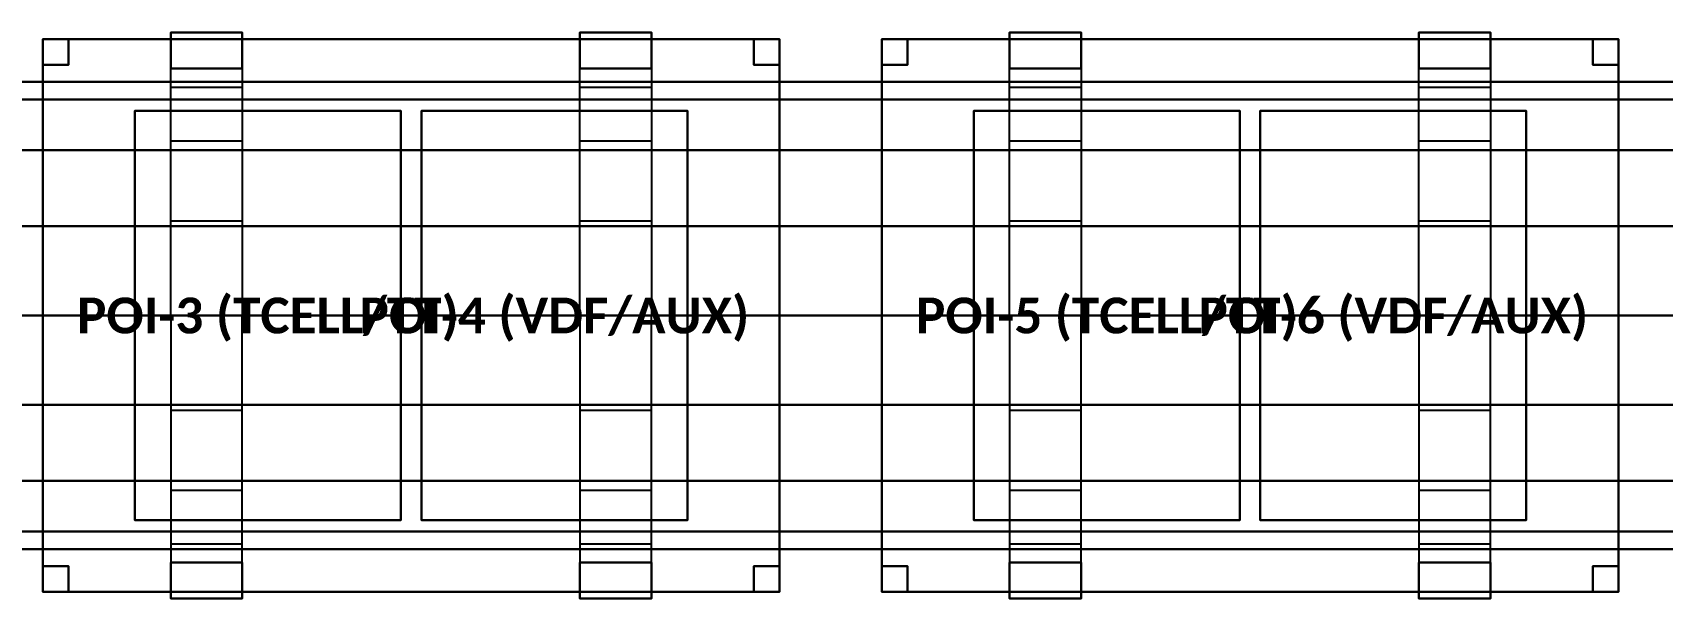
# Model space of a CAD drawing. Header units: millimetres. Extents: x -15000 to 15000, y -45082 to 2000.
# Drawn here: x -1970 to -377, y -43524 to -42972 of the extents above; entities that cross this region are included whole.
import ezdxf
from ezdxf.enums import TextEntityAlignment as Align

# ---------------------------------------------------------------- set-up
doc = ezdxf.new("R2010")
doc.units = ezdxf.units.MM
for name, color, linetype in [('EKP_POI_MODULLERI', 40, 'CONTINUOUS'), ('EKP_POI_TASIYICI_SASE', 30, 'CONTINUOUS'), ('MONTAJ_BORULARI', 2, 'CONTINUOUS')]:
    doc.layers.add(name, color=color, linetype=linetype)
doc.styles.get("Standard").update_dxf_attribs({"font": 'calibrib.ttf'})

msp = doc.modelspace()

# ---------------------------------------------------------------- linework, layer by layer
at = {"layer": 'EKP_POI_MODULLERI'}
for p, q in [((-1610, -43048, 5535), (-1870, -43048, 5535)), ((-1870, -43048, 5535), (-1870, -43448, 5535)), ((-1610, -43048, 5885), (-1870, -43048, 5885)), ((-1870, -43048, 5885), (-1870, -43448, 5885)), ((-1870, -43048, 5535), (-1870, -43048, 5885)), ((-1610, -43448, 5535), (-1610, -43048, 5535)), ((-1610, -43448, 5885), (-1610, -43048, 5885)), ((-1610, -43048, 5535), (-1610, -43048, 5885)), ((-1330, -43048, 5535), (-1590, -43048, 5535)), ((-1590, -43048, 5535), (-1590, -43448, 5535)), ((-1330, -43048, 5885), (-1590, -43048, 5885)), ((-1590, -43048, 5885), (-1590, -43448, 5885)), ((-1590, -43048, 5535), (-1590, -43048, 5885)), ((-1330, -43448, 5535), (-1330, -43048, 5535)), ((-1330, -43448, 5885), (-1330, -43048, 5885)), ((-1330, -43048, 5535), (-1330, -43048, 5885)), ((-790, -43048, 5535), (-1050, -43048, 5535)), ((-1050, -43048, 5535), (-1050, -43448, 5535)), ((-790, -43048, 5885), (-1050, -43048, 5885)), ((-1050, -43048, 5885), (-1050, -43448, 5885)), ((-1050, -43048, 5535), (-1050, -43048, 5885)), ((-790, -43448, 5535), (-790, -43048, 5535)), ((-790, -43448, 5885), (-790, -43048, 5885)), ((-790, -43048, 5535), (-790, -43048, 5885)), ((-510, -43048, 5535), (-770, -43048, 5535)), ((-770, -43048, 5535), (-770, -43448, 5535)), ((-510, -43048, 5885), (-770, -43048, 5885)), ((-770, -43048, 5885), (-770, -43448, 5885)), ((-770, -43048, 5535), (-770, -43048, 5885)), ((-510, -43448, 5535), (-510, -43048, 5535)), ((-510, -43448, 5885), (-510, -43048, 5885)), ((-510, -43048, 5535), (-510, -43048, 5885)), ((-1870, -43448, 5535), (-1610, -43448, 5535)), ((-1870, -43448, 5885), (-1610, -43448, 5885)), ((-1870, -43448, 5535), (-1870, -43448, 5885)), ((-1610, -43448, 5535), (-1610, -43448, 5885)), ((-1590, -43448, 5535), (-1330, -43448, 5535)), ((-1590, -43448, 5885), (-1330, -43448, 5885)), ((-1590, -43448, 5535), (-1590, -43448, 5885)), ((-1330, -43448, 5535), (-1330, -43448, 5885)), ((-1050, -43448, 5535), (-790, -43448, 5535)), ((-1050, -43448, 5885), (-790, -43448, 5885)), ((-1050, -43448, 5535), (-1050, -43448, 5885)), ((-790, -43448, 5535), (-790, -43448, 5885)), ((-770, -43448, 5535), (-510, -43448, 5535)), ((-770, -43448, 5885), (-510, -43448, 5885)), ((-770, -43448, 5535), (-770, -43448, 5885)), ((-510, -43448, 5535), (-510, -43448, 5885))]:
    msp.add_line(p, q, dxfattribs=at)
for points in [[(-1870, -43448, 5535), (-1610, -43448, 5535), (-1610, -43048, 5535), (-1870, -43048, 5535)], [(-1870, -43448, 5885), (-1610, -43448, 5885), (-1610, -43048, 5885), (-1870, -43048, 5885)], [(-1870, -43048, 5535), (-1610, -43048, 5535), (-1610, -43048, 5885), (-1870, -43048, 5885)], [(-1870, -43448, 5535), (-1870, -43048, 5535), (-1870, -43048, 5885), (-1870, -43448, 5885)], [(-1610, -43448, 5535), (-1610, -43048, 5535), (-1610, -43048, 5885), (-1610, -43448, 5885)], [(-1590, -43448, 5535), (-1330, -43448, 5535), (-1330, -43048, 5535), (-1590, -43048, 5535)], [(-1590, -43448, 5885), (-1330, -43448, 5885), (-1330, -43048, 5885), (-1590, -43048, 5885)], [(-1590, -43048, 5535), (-1330, -43048, 5535), (-1330, -43048, 5885), (-1590, -43048, 5885)], [(-1590, -43448, 5535), (-1590, -43048, 5535), (-1590, -43048, 5885), (-1590, -43448, 5885)], [(-1330, -43448, 5535), (-1330, -43048, 5535), (-1330, -43048, 5885), (-1330, -43448, 5885)], [(-1050, -43448, 5535), (-790, -43448, 5535), (-790, -43048, 5535), (-1050, -43048, 5535)], [(-1050, -43448, 5885), (-790, -43448, 5885), (-790, -43048, 5885), (-1050, -43048, 5885)], [(-1050, -43048, 5535), (-790, -43048, 5535), (-790, -43048, 5885), (-1050, -43048, 5885)], [(-1050, -43448, 5535), (-1050, -43048, 5535), (-1050, -43048, 5885), (-1050, -43448, 5885)], [(-790, -43448, 5535), (-790, -43048, 5535), (-790, -43048, 5885), (-790, -43448, 5885)], [(-770, -43448, 5535), (-510, -43448, 5535), (-510, -43048, 5535), (-770, -43048, 5535)], [(-770, -43448, 5885), (-510, -43448, 5885), (-510, -43048, 5885), (-770, -43048, 5885)], [(-770, -43048, 5535), (-510, -43048, 5535), (-510, -43048, 5885), (-770, -43048, 5885)], [(-770, -43448, 5535), (-770, -43048, 5535), (-770, -43048, 5885), (-770, -43448, 5885)], [(-510, -43448, 5535), (-510, -43048, 5535), (-510, -43048, 5885), (-510, -43448, 5885)], [(-1870, -43448, 5535), (-1610, -43448, 5535), (-1610, -43448, 5885), (-1870, -43448, 5885)], [(-1590, -43448, 5535), (-1330, -43448, 5535), (-1330, -43448, 5885), (-1590, -43448, 5885)], [(-1050, -43448, 5535), (-790, -43448, 5535), (-790, -43448, 5885), (-1050, -43448, 5885)], [(-770, -43448, 5535), (-510, -43448, 5535), (-510, -43448, 5885), (-770, -43448, 5885)]]:
    msp.add_3dface(points, dxfattribs=at)
at = {"layer": 'EKP_POI_TASIYICI_SASE'}
for p, q in [((-1240, -42978, 5525), (-1960, -42978, 5525)), ((-1960, -42978, 5525), (-1960, -43518, 5525)), ((-1240, -42978, 5545), (-1960, -42978, 5545)), ((-1960, -42978, 5545), (-1960, -43518, 5545)), ((-1960, -42978, 5525), (-1960, -42978, 5545)), ((-1240, -42978, 5855), (-1960, -42978, 5855)), ((-1960, -42978, 5855), (-1960, -43518, 5855)), ((-1240, -42978, 5875), (-1960, -42978, 5875)), ((-1960, -42978, 5875), (-1960, -43518, 5875)), ((-1960, -42978, 5855), (-1960, -42978, 5875)), ((-1935, -42978, 5525), (-1960, -42978, 5525)), ((-1960, -42978, 5525), (-1960, -43003, 5525)), ((-1935, -42978, 5875), (-1960, -42978, 5875)), ((-1960, -42978, 5875), (-1960, -43003, 5875)), ((-1960, -42978, 5525), (-1960, -42978, 5875)), ((-1935, -43003, 5525), (-1935, -42978, 5525)), ((-1935, -43003, 5875), (-1935, -42978, 5875)), ((-1935, -42978, 5525), (-1935, -42978, 5875)), ((-1765, -42971.5, 5286.5), (-1835, -42971.5, 5286.5)), ((-1835, -42971.5, 5286.5), (-1835, -43006.5, 5286.5)), ((-1765, -42971.5, 5306.5), (-1835, -42971.5, 5306.5)), ((-1835, -42971.5, 5306.5), (-1835, -43006.5, 5306.5)), ((-1835, -42971.5, 5286.5), (-1835, -42971.5, 5306.5)), ((-1765, -43006.5, 5286.5), (-1765, -42971.5, 5286.5)), ((-1765, -43006.5, 5306.5), (-1765, -42971.5, 5306.5)), ((-1765, -42971.5, 5286.5), (-1765, -42971.5, 5306.5)), ((-1365, -42971.5, 5286.5), (-1435, -42971.5, 5286.5)), ((-1435, -42971.5, 5286.5), (-1435, -43006.5, 5286.5)), ((-1365, -42971.5, 5306.5), (-1435, -42971.5, 5306.5)), ((-1435, -42971.5, 5306.5), (-1435, -43006.5, 5306.5)), ((-1435, -42971.5, 5286.5), (-1435, -42971.5, 5306.5)), ((-1365, -43006.5, 5286.5), (-1365, -42971.5, 5286.5)), ((-1365, -43006.5, 5306.5), (-1365, -42971.5, 5306.5)), ((-1365, -42971.5, 5286.5), (-1365, -42971.5, 5306.5)), ((-1240, -42978, 5525), (-1265, -42978, 5525)), ((-1265, -42978, 5525), (-1265, -43003, 5525)), ((-1240, -42978, 5875), (-1265, -42978, 5875)), ((-1265, -42978, 5875), (-1265, -43003, 5875)), ((-1265, -42978, 5525), (-1265, -42978, 5875)), ((-1240, -43518, 5525), (-1240, -42978, 5525)), ((-1240, -43518, 5545), (-1240, -42978, 5545)), ((-1240, -42978, 5525), (-1240, -42978, 5545)), ((-1240, -43518, 5855), (-1240, -42978, 5855)), ((-1240, -43518, 5875), (-1240, -42978, 5875)), ((-1240, -42978, 5855), (-1240, -42978, 5875)), ((-1240, -43003, 5525), (-1240, -42978, 5525)), ((-1240, -43003, 5875), (-1240, -42978, 5875)), ((-1240, -42978, 5525), (-1240, -42978, 5875)), ((-420, -42978, 5525), (-1140, -42978, 5525)), ((-1140, -42978, 5525), (-1140, -43518, 5525)), ((-420, -42978, 5545), (-1140, -42978, 5545)), ((-1140, -42978, 5545), (-1140, -43518, 5545)), ((-1140, -42978, 5525), (-1140, -42978, 5545)), ((-420, -42978, 5855), (-1140, -42978, 5855)), ((-1140, -42978, 5855), (-1140, -43518, 5855)), ((-420, -42978, 5875), (-1140, -42978, 5875)), ((-1140, -42978, 5875), (-1140, -43518, 5875)), ((-1140, -42978, 5855), (-1140, -42978, 5875)), ((-1115, -42978, 5525), (-1140, -42978, 5525)), ((-1140, -42978, 5525), (-1140, -43003, 5525)), ((-1115, -42978, 5875), (-1140, -42978, 5875)), ((-1140, -42978, 5875), (-1140, -43003, 5875)), ((-1140, -42978, 5525), (-1140, -42978, 5875)), ((-1115, -43003, 5525), (-1115, -42978, 5525)), ((-1115, -43003, 5875), (-1115, -42978, 5875)), ((-1115, -42978, 5525), (-1115, -42978, 5875)), ((-945, -42971.5, 5286.5), (-1015, -42971.5, 5286.5)), ((-1015, -42971.5, 5286.5), (-1015, -43006.5, 5286.5)), ((-945, -42971.5, 5306.5), (-1015, -42971.5, 5306.5)), ((-1015, -42971.5, 5306.5), (-1015, -43006.5, 5306.5)), ((-1015, -42971.5, 5286.5), (-1015, -42971.5, 5306.5)), ((-945, -43006.5, 5286.5), (-945, -42971.5, 5286.5)), ((-945, -43006.5, 5306.5), (-945, -42971.5, 5306.5)), ((-945, -42971.5, 5286.5), (-945, -42971.5, 5306.5)), ((-545, -42971.5, 5286.5), (-615, -42971.5, 5286.5)), ((-615, -42971.5, 5286.5), (-615, -43006.5, 5286.5)), ((-545, -42971.5, 5306.5), (-615, -42971.5, 5306.5)), ((-615, -42971.5, 5306.5), (-615, -43006.5, 5306.5)), ((-615, -42971.5, 5286.5), (-615, -42971.5, 5306.5)), ((-545, -43006.5, 5286.5), (-545, -42971.5, 5286.5)), ((-545, -43006.5, 5306.5), (-545, -42971.5, 5306.5)), ((-545, -42971.5, 5286.5), (-545, -42971.5, 5306.5)), ((-420, -42978, 5525), (-445, -42978, 5525)), ((-445, -42978, 5525), (-445, -43003, 5525)), ((-420, -42978, 5875), (-445, -42978, 5875)), ((-445, -42978, 5875), (-445, -43003, 5875)), ((-445, -42978, 5525), (-445, -42978, 5875)), ((-420, -43518, 5525), (-420, -42978, 5525)), ((-420, -43518, 5545), (-420, -42978, 5545)), ((-420, -42978, 5525), (-420, -42978, 5545)), ((-420, -43518, 5855), (-420, -42978, 5855)), ((-420, -43518, 5875), (-420, -42978, 5875)), ((-420, -42978, 5855), (-420, -42978, 5875)), ((-420, -43003, 5525), (-420, -42978, 5525)), ((-420, -43003, 5875), (-420, -42978, 5875)), ((-420, -42978, 5525), (-420, -42978, 5875)), ((-1960, -43003, 5525), (-1935, -43003, 5525)), ((-1960, -43003, 5875), (-1935, -43003, 5875)), ((-1960, -43003, 5525), (-1960, -43003, 5875)), ((-1935, -43003, 5525), (-1935, -43003, 5875)), ((-1835, -43006.5, 5296.5), (-1765, -43006.5, 5296.5)), ((-1835, -43006.5, 5286.5), (-1765, -43006.5, 5286.5)), ((-1835, -43006.5, 5306.5), (-1765, -43006.5, 5306.5)), ((-1835, -43006.5, 5286.5), (-1835, -43006.5, 5306.5)), ((-1765, -43006.5, 5286.5), (-1765, -43006.5, 5306.5)), ((-1435, -43006.5, 5296.5), (-1365, -43006.5, 5296.5)), ((-1435, -43006.5, 5286.5), (-1365, -43006.5, 5286.5)), ((-1435, -43006.5, 5306.5), (-1365, -43006.5, 5306.5)), ((-1435, -43006.5, 5286.5), (-1435, -43006.5, 5306.5)), ((-1365, -43006.5, 5286.5), (-1365, -43006.5, 5306.5)), ((-1265, -43003, 5525), (-1240, -43003, 5525)), ((-1265, -43003, 5875), (-1240, -43003, 5875)), ((-1265, -43003, 5525), (-1265, -43003, 5875)), ((-1240, -43003, 5525), (-1240, -43003, 5875)), ((-1140, -43003, 5525), (-1115, -43003, 5525)), ((-1140, -43003, 5875), (-1115, -43003, 5875)), ((-1140, -43003, 5525), (-1140, -43003, 5875)), ((-1115, -43003, 5525), (-1115, -43003, 5875)), ((-1015, -43006.5, 5296.5), (-945, -43006.5, 5296.5)), ((-1015, -43006.5, 5286.5), (-945, -43006.5, 5286.5)), ((-1015, -43006.5, 5306.5), (-945, -43006.5, 5306.5)), ((-1015, -43006.5, 5286.5), (-1015, -43006.5, 5306.5)), ((-945, -43006.5, 5286.5), (-945, -43006.5, 5306.5)), ((-615, -43006.5, 5296.5), (-545, -43006.5, 5296.5)), ((-615, -43006.5, 5286.5), (-545, -43006.5, 5286.5)), ((-615, -43006.5, 5306.5), (-545, -43006.5, 5306.5)), ((-615, -43006.5, 5286.5), (-615, -43006.5, 5306.5)), ((-545, -43006.5, 5286.5), (-545, -43006.5, 5306.5)), ((-445, -43003, 5525), (-420, -43003, 5525)), ((-445, -43003, 5875), (-420, -43003, 5875)), ((-445, -43003, 5525), (-445, -43003, 5875)), ((-420, -43003, 5525), (-420, -43003, 5875)), ((-1835, -43024.9, 5388.9), (-1765, -43024.9, 5388.9)), ((-1835, -43024.9, 5204.1), (-1765, -43024.9, 5204.1)), ((-1435, -43024.9, 5388.9), (-1365, -43024.9, 5388.9)), ((-1435, -43024.9, 5204.1), (-1365, -43024.9, 5204.1)), ((-1015, -43024.9, 5388.9), (-945, -43024.9, 5388.9)), ((-1015, -43024.9, 5204.1), (-945, -43024.9, 5204.1)), ((-615, -43024.9, 5388.9), (-545, -43024.9, 5388.9)), ((-615, -43024.9, 5204.1), (-545, -43024.9, 5204.1)), ((-1835, -43077.2, 5467.3), (-1765, -43077.2, 5467.3)), ((-1835, -43077.2, 5125.7), (-1765, -43077.2, 5125.7)), ((-1435, -43077.2, 5467.3), (-1365, -43077.2, 5467.3)), ((-1435, -43077.2, 5125.7), (-1365, -43077.2, 5125.7)), ((-1015, -43077.2, 5467.3), (-945, -43077.2, 5467.3)), ((-1015, -43077.2, 5125.7), (-945, -43077.2, 5125.7)), ((-615, -43077.2, 5467.3), (-545, -43077.2, 5467.3)), ((-615, -43077.2, 5125.7), (-545, -43077.2, 5125.7)), ((-1835, -43155.6, 5519.6), (-1765, -43155.6, 5519.6)), ((-1835, -43155.6, 5073.4), (-1765, -43155.6, 5073.4)), ((-1435, -43155.6, 5519.6), (-1365, -43155.6, 5519.6)), ((-1435, -43155.6, 5073.4), (-1365, -43155.6, 5073.4)), ((-1015, -43155.6, 5519.6), (-945, -43155.6, 5519.6)), ((-1015, -43155.6, 5073.4), (-945, -43155.6, 5073.4)), ((-615, -43155.6, 5519.6), (-545, -43155.6, 5519.6)), ((-615, -43155.6, 5073.4), (-545, -43155.6, 5073.4)), ((-1835, -43248, 5538), (-1765, -43248, 5538)), ((-1835, -43248, 5055), (-1765, -43248, 5055)), ((-1435, -43248, 5538), (-1365, -43248, 5538)), ((-1435, -43248, 5055), (-1365, -43248, 5055)), ((-1015, -43248, 5538), (-945, -43248, 5538)), ((-1015, -43248, 5055), (-945, -43248, 5055)), ((-615, -43248, 5538), (-545, -43248, 5538)), ((-615, -43248, 5055), (-545, -43248, 5055)), ((-1835, -43340.4, 5073.4), (-1765, -43340.4, 5073.4)), ((-1835, -43340.4, 5519.6), (-1765, -43340.4, 5519.6)), ((-1435, -43340.4, 5073.4), (-1365, -43340.4, 5073.4)), ((-1435, -43340.4, 5519.6), (-1365, -43340.4, 5519.6)), ((-1015, -43340.4, 5073.4), (-945, -43340.4, 5073.4)), ((-1015, -43340.4, 5519.6), (-945, -43340.4, 5519.6)), ((-615, -43340.4, 5073.4), (-545, -43340.4, 5073.4)), ((-615, -43340.4, 5519.6), (-545, -43340.4, 5519.6)), ((-1835, -43418.8, 5125.7), (-1765, -43418.8, 5125.7)), ((-1835, -43418.8, 5467.3), (-1765, -43418.8, 5467.3)), ((-1435, -43418.8, 5125.7), (-1365, -43418.8, 5125.7)), ((-1435, -43418.8, 5467.3), (-1365, -43418.8, 5467.3)), ((-1015, -43418.8, 5125.7), (-945, -43418.8, 5125.7)), ((-1015, -43418.8, 5467.3), (-945, -43418.8, 5467.3)), ((-615, -43418.8, 5125.7), (-545, -43418.8, 5125.7)), ((-615, -43418.8, 5467.3), (-545, -43418.8, 5467.3)), ((-1835, -43471.1, 5204.1), (-1765, -43471.1, 5204.1)), ((-1835, -43471.1, 5388.9), (-1765, -43471.1, 5388.9)), ((-1435, -43471.1, 5204.1), (-1365, -43471.1, 5204.1)), ((-1435, -43471.1, 5388.9), (-1365, -43471.1, 5388.9)), ((-1015, -43471.1, 5204.1), (-945, -43471.1, 5204.1)), ((-1015, -43471.1, 5388.9), (-945, -43471.1, 5388.9)), ((-615, -43471.1, 5204.1), (-545, -43471.1, 5204.1)), ((-615, -43471.1, 5388.9), (-545, -43471.1, 5388.9)), ((-1935, -43493, 5525), (-1960, -43493, 5525)), ((-1960, -43493, 5525), (-1960, -43518, 5525)), ((-1935, -43493, 5875), (-1960, -43493, 5875)), ((-1960, -43493, 5875), (-1960, -43518, 5875)), ((-1960, -43493, 5525), (-1960, -43493, 5875)), ((-1935, -43518, 5525), (-1935, -43493, 5525)), ((-1935, -43518, 5875), (-1935, -43493, 5875)), ((-1935, -43493, 5525), (-1935, -43493, 5875)), ((-1835, -43489.5, 5296.5), (-1765, -43489.5, 5296.5)), ((-1765, -43489.5, 5286.5), (-1835, -43489.5, 5286.5)), ((-1835, -43489.5, 5286.5), (-1835, -43524.5, 5286.5)), ((-1765, -43489.5, 5306.5), (-1835, -43489.5, 5306.5)), ((-1835, -43489.5, 5306.5), (-1835, -43524.5, 5306.5)), ((-1835, -43489.5, 5286.5), (-1835, -43489.5, 5306.5)), ((-1765, -43524.5, 5286.5), (-1765, -43489.5, 5286.5)), ((-1765, -43524.5, 5306.5), (-1765, -43489.5, 5306.5)), ((-1765, -43489.5, 5286.5), (-1765, -43489.5, 5306.5)), ((-1435, -43489.5, 5296.5), (-1365, -43489.5, 5296.5)), ((-1365, -43489.5, 5286.5), (-1435, -43489.5, 5286.5)), ((-1435, -43489.5, 5286.5), (-1435, -43524.5, 5286.5)), ((-1365, -43489.5, 5306.5), (-1435, -43489.5, 5306.5)), ((-1435, -43489.5, 5306.5), (-1435, -43524.5, 5306.5)), ((-1435, -43489.5, 5286.5), (-1435, -43489.5, 5306.5)), ((-1365, -43524.5, 5286.5), (-1365, -43489.5, 5286.5)), ((-1365, -43524.5, 5306.5), (-1365, -43489.5, 5306.5)), ((-1365, -43489.5, 5286.5), (-1365, -43489.5, 5306.5)), ((-1240, -43493, 5525), (-1265, -43493, 5525)), ((-1265, -43493, 5525), (-1265, -43518, 5525)), ((-1240, -43493, 5875), (-1265, -43493, 5875)), ((-1265, -43493, 5875), (-1265, -43518, 5875)), ((-1265, -43493, 5525), (-1265, -43493, 5875)), ((-1240, -43518, 5525), (-1240, -43493, 5525)), ((-1240, -43518, 5875), (-1240, -43493, 5875)), ((-1240, -43493, 5525), (-1240, -43493, 5875)), ((-1115, -43493, 5525), (-1140, -43493, 5525)), ((-1140, -43493, 5525), (-1140, -43518, 5525)), ((-1115, -43493, 5875), (-1140, -43493, 5875)), ((-1140, -43493, 5875), (-1140, -43518, 5875)), ((-1140, -43493, 5525), (-1140, -43493, 5875)), ((-1115, -43518, 5525), (-1115, -43493, 5525)), ((-1115, -43518, 5875), (-1115, -43493, 5875)), ((-1115, -43493, 5525), (-1115, -43493, 5875)), ((-1015, -43489.5, 5296.5), (-945, -43489.5, 5296.5)), ((-945, -43489.5, 5286.5), (-1015, -43489.5, 5286.5)), ((-1015, -43489.5, 5286.5), (-1015, -43524.5, 5286.5)), ((-945, -43489.5, 5306.5), (-1015, -43489.5, 5306.5)), ((-1015, -43489.5, 5306.5), (-1015, -43524.5, 5306.5)), ((-1015, -43489.5, 5286.5), (-1015, -43489.5, 5306.5)), ((-945, -43524.5, 5286.5), (-945, -43489.5, 5286.5)), ((-945, -43524.5, 5306.5), (-945, -43489.5, 5306.5)), ((-945, -43489.5, 5286.5), (-945, -43489.5, 5306.5)), ((-615, -43489.5, 5296.5), (-545, -43489.5, 5296.5)), ((-545, -43489.5, 5286.5), (-615, -43489.5, 5286.5)), ((-615, -43489.5, 5286.5), (-615, -43524.5, 5286.5)), ((-545, -43489.5, 5306.5), (-615, -43489.5, 5306.5)), ((-615, -43489.5, 5306.5), (-615, -43524.5, 5306.5)), ((-615, -43489.5, 5286.5), (-615, -43489.5, 5306.5)), ((-545, -43524.5, 5286.5), (-545, -43489.5, 5286.5)), ((-545, -43524.5, 5306.5), (-545, -43489.5, 5306.5)), ((-545, -43489.5, 5286.5), (-545, -43489.5, 5306.5)), ((-420, -43493, 5525), (-445, -43493, 5525)), ((-445, -43493, 5525), (-445, -43518, 5525)), ((-420, -43493, 5875), (-445, -43493, 5875)), ((-445, -43493, 5875), (-445, -43518, 5875)), ((-445, -43493, 5525), (-445, -43493, 5875)), ((-420, -43518, 5525), (-420, -43493, 5525)), ((-420, -43518, 5875), (-420, -43493, 5875)), ((-420, -43493, 5525), (-420, -43493, 5875)), ((-1960, -43518, 5525), (-1240, -43518, 5525)), ((-1960, -43518, 5545), (-1240, -43518, 5545)), ((-1960, -43518, 5525), (-1960, -43518, 5545)), ((-1960, -43518, 5855), (-1240, -43518, 5855)), ((-1960, -43518, 5875), (-1240, -43518, 5875)), ((-1960, -43518, 5855), (-1960, -43518, 5875)), ((-1960, -43518, 5525), (-1935, -43518, 5525)), ((-1960, -43518, 5875), (-1935, -43518, 5875)), ((-1960, -43518, 5525), (-1960, -43518, 5875)), ((-1935, -43518, 5525), (-1935, -43518, 5875)), ((-1265, -43518, 5525), (-1240, -43518, 5525)), ((-1265, -43518, 5875), (-1240, -43518, 5875)), ((-1265, -43518, 5525), (-1265, -43518, 5875)), ((-1240, -43518, 5525), (-1240, -43518, 5545)), ((-1240, -43518, 5855), (-1240, -43518, 5875)), ((-1240, -43518, 5525), (-1240, -43518, 5875)), ((-1140, -43518, 5525), (-420, -43518, 5525)), ((-1140, -43518, 5545), (-420, -43518, 5545)), ((-1140, -43518, 5525), (-1140, -43518, 5545)), ((-1140, -43518, 5855), (-420, -43518, 5855)), ((-1140, -43518, 5875), (-420, -43518, 5875)), ((-1140, -43518, 5855), (-1140, -43518, 5875)), ((-1140, -43518, 5525), (-1115, -43518, 5525)), ((-1140, -43518, 5875), (-1115, -43518, 5875)), ((-1140, -43518, 5525), (-1140, -43518, 5875)), ((-1115, -43518, 5525), (-1115, -43518, 5875)), ((-445, -43518, 5525), (-420, -43518, 5525)), ((-445, -43518, 5875), (-420, -43518, 5875)), ((-445, -43518, 5525), (-445, -43518, 5875)), ((-420, -43518, 5525), (-420, -43518, 5545)), ((-420, -43518, 5855), (-420, -43518, 5875)), ((-420, -43518, 5525), (-420, -43518, 5875)), ((-1835, -43524.5, 5286.5), (-1765, -43524.5, 5286.5)), ((-1835, -43524.5, 5306.5), (-1765, -43524.5, 5306.5)), ((-1835, -43524.5, 5286.5), (-1835, -43524.5, 5306.5)), ((-1765, -43524.5, 5286.5), (-1765, -43524.5, 5306.5)), ((-1435, -43524.5, 5286.5), (-1365, -43524.5, 5286.5)), ((-1435, -43524.5, 5306.5), (-1365, -43524.5, 5306.5)), ((-1435, -43524.5, 5286.5), (-1435, -43524.5, 5306.5)), ((-1365, -43524.5, 5286.5), (-1365, -43524.5, 5306.5)), ((-1015, -43524.5, 5286.5), (-945, -43524.5, 5286.5)), ((-1015, -43524.5, 5306.5), (-945, -43524.5, 5306.5)), ((-1015, -43524.5, 5286.5), (-1015, -43524.5, 5306.5)), ((-945, -43524.5, 5286.5), (-945, -43524.5, 5306.5)), ((-615, -43524.5, 5286.5), (-545, -43524.5, 5286.5)), ((-615, -43524.5, 5306.5), (-545, -43524.5, 5306.5)), ((-615, -43524.5, 5286.5), (-615, -43524.5, 5306.5)), ((-545, -43524.5, 5286.5), (-545, -43524.5, 5306.5))]:
    msp.add_line(p, q, dxfattribs=at)
for points in [[(-1960, -43518, 5525), (-1240, -43518, 5525), (-1240, -42978, 5525), (-1960, -42978, 5525)], [(-1960, -43518, 5545), (-1240, -43518, 5545), (-1240, -42978, 5545), (-1960, -42978, 5545)], [(-1960, -42978, 5525), (-1240, -42978, 5525), (-1240, -42978, 5545), (-1960, -42978, 5545)], [(-1960, -43518, 5525), (-1960, -42978, 5525), (-1960, -42978, 5545), (-1960, -43518, 5545)], [(-1960, -43518, 5855), (-1240, -43518, 5855), (-1240, -42978, 5855), (-1960, -42978, 5855)], [(-1960, -43518, 5875), (-1240, -43518, 5875), (-1240, -42978, 5875), (-1960, -42978, 5875)], [(-1960, -42978, 5855), (-1240, -42978, 5855), (-1240, -42978, 5875), (-1960, -42978, 5875)], [(-1960, -43518, 5855), (-1960, -42978, 5855), (-1960, -42978, 5875), (-1960, -43518, 5875)], [(-1960, -43003, 5525), (-1935, -43003, 5525), (-1935, -42978, 5525), (-1960, -42978, 5525)], [(-1960, -43003, 5875), (-1935, -43003, 5875), (-1935, -42978, 5875), (-1960, -42978, 5875)], [(-1960, -42978, 5525), (-1935, -42978, 5525), (-1935, -42978, 5875), (-1960, -42978, 5875)], [(-1960, -43003, 5525), (-1960, -42978, 5525), (-1960, -42978, 5875), (-1960, -43003, 5875)], [(-1935, -43003, 5525), (-1935, -42978, 5525), (-1935, -42978, 5875), (-1935, -43003, 5875)], [(-1835, -43006.5, 5286.5), (-1765, -43006.5, 5286.5), (-1765, -42971.5, 5286.5), (-1835, -42971.5, 5286.5)], [(-1835, -43006.5, 5306.5), (-1765, -43006.5, 5306.5), (-1765, -42971.5, 5306.5), (-1835, -42971.5, 5306.5)], [(-1835, -42971.5, 5286.5), (-1765, -42971.5, 5286.5), (-1765, -42971.5, 5306.5), (-1835, -42971.5, 5306.5)], [(-1835, -43006.5, 5286.5), (-1835, -42971.5, 5286.5), (-1835, -42971.5, 5306.5), (-1835, -43006.5, 5306.5)], [(-1765, -43006.5, 5286.5), (-1765, -42971.5, 5286.5), (-1765, -42971.5, 5306.5), (-1765, -43006.5, 5306.5)], [(-1435, -43006.5, 5286.5), (-1365, -43006.5, 5286.5), (-1365, -42971.5, 5286.5), (-1435, -42971.5, 5286.5)], [(-1435, -43006.5, 5306.5), (-1365, -43006.5, 5306.5), (-1365, -42971.5, 5306.5), (-1435, -42971.5, 5306.5)], [(-1435, -42971.5, 5286.5), (-1365, -42971.5, 5286.5), (-1365, -42971.5, 5306.5), (-1435, -42971.5, 5306.5)], [(-1435, -43006.5, 5286.5), (-1435, -42971.5, 5286.5), (-1435, -42971.5, 5306.5), (-1435, -43006.5, 5306.5)], [(-1365, -43006.5, 5286.5), (-1365, -42971.5, 5286.5), (-1365, -42971.5, 5306.5), (-1365, -43006.5, 5306.5)], [(-1265, -43003, 5525), (-1240, -43003, 5525), (-1240, -42978, 5525), (-1265, -42978, 5525)], [(-1265, -43003, 5875), (-1240, -43003, 5875), (-1240, -42978, 5875), (-1265, -42978, 5875)], [(-1265, -42978, 5525), (-1240, -42978, 5525), (-1240, -42978, 5875), (-1265, -42978, 5875)], [(-1265, -43003, 5525), (-1265, -42978, 5525), (-1265, -42978, 5875), (-1265, -43003, 5875)], [(-1240, -43518, 5525), (-1240, -42978, 5525), (-1240, -42978, 5545), (-1240, -43518, 5545)], [(-1240, -43518, 5855), (-1240, -42978, 5855), (-1240, -42978, 5875), (-1240, -43518, 5875)], [(-1240, -43003, 5525), (-1240, -42978, 5525), (-1240, -42978, 5875), (-1240, -43003, 5875)], [(-1140, -43518, 5525), (-420, -43518, 5525), (-420, -42978, 5525), (-1140, -42978, 5525)], [(-1140, -43518, 5545), (-420, -43518, 5545), (-420, -42978, 5545), (-1140, -42978, 5545)], [(-1140, -42978, 5525), (-420, -42978, 5525), (-420, -42978, 5545), (-1140, -42978, 5545)], [(-1140, -43518, 5525), (-1140, -42978, 5525), (-1140, -42978, 5545), (-1140, -43518, 5545)], [(-1140, -43518, 5855), (-420, -43518, 5855), (-420, -42978, 5855), (-1140, -42978, 5855)], [(-1140, -43518, 5875), (-420, -43518, 5875), (-420, -42978, 5875), (-1140, -42978, 5875)], [(-1140, -42978, 5855), (-420, -42978, 5855), (-420, -42978, 5875), (-1140, -42978, 5875)], [(-1140, -43518, 5855), (-1140, -42978, 5855), (-1140, -42978, 5875), (-1140, -43518, 5875)], [(-1140, -43003, 5525), (-1115, -43003, 5525), (-1115, -42978, 5525), (-1140, -42978, 5525)], [(-1140, -43003, 5875), (-1115, -43003, 5875), (-1115, -42978, 5875), (-1140, -42978, 5875)], [(-1140, -42978, 5525), (-1115, -42978, 5525), (-1115, -42978, 5875), (-1140, -42978, 5875)], [(-1140, -43003, 5525), (-1140, -42978, 5525), (-1140, -42978, 5875), (-1140, -43003, 5875)], [(-1115, -43003, 5525), (-1115, -42978, 5525), (-1115, -42978, 5875), (-1115, -43003, 5875)], [(-1015, -43006.5, 5286.5), (-945, -43006.5, 5286.5), (-945, -42971.5, 5286.5), (-1015, -42971.5, 5286.5)], [(-1015, -43006.5, 5306.5), (-945, -43006.5, 5306.5), (-945, -42971.5, 5306.5), (-1015, -42971.5, 5306.5)], [(-1015, -42971.5, 5286.5), (-945, -42971.5, 5286.5), (-945, -42971.5, 5306.5), (-1015, -42971.5, 5306.5)], [(-1015, -43006.5, 5286.5), (-1015, -42971.5, 5286.5), (-1015, -42971.5, 5306.5), (-1015, -43006.5, 5306.5)], [(-945, -43006.5, 5286.5), (-945, -42971.5, 5286.5), (-945, -42971.5, 5306.5), (-945, -43006.5, 5306.5)], [(-615, -43006.5, 5286.5), (-545, -43006.5, 5286.5), (-545, -42971.5, 5286.5), (-615, -42971.5, 5286.5)], [(-615, -43006.5, 5306.5), (-545, -43006.5, 5306.5), (-545, -42971.5, 5306.5), (-615, -42971.5, 5306.5)], [(-615, -42971.5, 5286.5), (-545, -42971.5, 5286.5), (-545, -42971.5, 5306.5), (-615, -42971.5, 5306.5)], [(-615, -43006.5, 5286.5), (-615, -42971.5, 5286.5), (-615, -42971.5, 5306.5), (-615, -43006.5, 5306.5)], [(-545, -43006.5, 5286.5), (-545, -42971.5, 5286.5), (-545, -42971.5, 5306.5), (-545, -43006.5, 5306.5)], [(-445, -43003, 5525), (-420, -43003, 5525), (-420, -42978, 5525), (-445, -42978, 5525)], [(-445, -43003, 5875), (-420, -43003, 5875), (-420, -42978, 5875), (-445, -42978, 5875)], [(-445, -42978, 5525), (-420, -42978, 5525), (-420, -42978, 5875), (-445, -42978, 5875)], [(-445, -43003, 5525), (-445, -42978, 5525), (-445, -42978, 5875), (-445, -43003, 5875)], [(-420, -43518, 5525), (-420, -42978, 5525), (-420, -42978, 5545), (-420, -43518, 5545)], [(-420, -43518, 5855), (-420, -42978, 5855), (-420, -42978, 5875), (-420, -43518, 5875)], [(-420, -43003, 5525), (-420, -42978, 5525), (-420, -42978, 5875), (-420, -43003, 5875)], [(-1960, -43003, 5525), (-1935, -43003, 5525), (-1935, -43003, 5875), (-1960, -43003, 5875)], [(-1835, -43006.5, 5296.5), (-1765, -43006.5, 5296.5), (-1765, -43248, 5538), (-1835, -43248, 5538)], [(-1835, -43006.5, 5286.5), (-1765, -43006.5, 5286.5), (-1765, -43006.5, 5306.5), (-1835, -43006.5, 5306.5)], [(-1435, -43006.5, 5296.5), (-1365, -43006.5, 5296.5), (-1365, -43248, 5538), (-1435, -43248, 5538)], [(-1435, -43006.5, 5286.5), (-1365, -43006.5, 5286.5), (-1365, -43006.5, 5306.5), (-1435, -43006.5, 5306.5)], [(-1265, -43003, 5525), (-1240, -43003, 5525), (-1240, -43003, 5875), (-1265, -43003, 5875)], [(-1140, -43003, 5525), (-1115, -43003, 5525), (-1115, -43003, 5875), (-1140, -43003, 5875)], [(-1015, -43006.5, 5296.5), (-945, -43006.5, 5296.5), (-945, -43248, 5538), (-1015, -43248, 5538)], [(-1015, -43006.5, 5286.5), (-945, -43006.5, 5286.5), (-945, -43006.5, 5306.5), (-1015, -43006.5, 5306.5)], [(-615, -43006.5, 5296.5), (-545, -43006.5, 5296.5), (-545, -43248, 5538), (-615, -43248, 5538)], [(-615, -43006.5, 5286.5), (-545, -43006.5, 5286.5), (-545, -43006.5, 5306.5), (-615, -43006.5, 5306.5)], [(-445, -43003, 5525), (-420, -43003, 5525), (-420, -43003, 5875), (-445, -43003, 5875)], [(-1835, -43024.9, 5388.9), (-1765, -43024.9, 5388.9), (-1765, -43248, 5538), (-1835, -43248, 5538)], [(-1835, -43024.9, 5204.1), (-1765, -43024.9, 5204.1), (-1765, -43248, 5538), (-1835, -43248, 5538)], [(-1435, -43024.9, 5388.9), (-1365, -43024.9, 5388.9), (-1365, -43248, 5538), (-1435, -43248, 5538)], [(-1435, -43024.9, 5204.1), (-1365, -43024.9, 5204.1), (-1365, -43248, 5538), (-1435, -43248, 5538)], [(-1015, -43024.9, 5388.9), (-945, -43024.9, 5388.9), (-945, -43248, 5538), (-1015, -43248, 5538)], [(-1015, -43024.9, 5204.1), (-945, -43024.9, 5204.1), (-945, -43248, 5538), (-1015, -43248, 5538)], [(-615, -43024.9, 5388.9), (-545, -43024.9, 5388.9), (-545, -43248, 5538), (-615, -43248, 5538)], [(-615, -43024.9, 5204.1), (-545, -43024.9, 5204.1), (-545, -43248, 5538), (-615, -43248, 5538)], [(-1835, -43077.2, 5467.3), (-1765, -43077.2, 5467.3), (-1765, -43248, 5538), (-1835, -43248, 5538)], [(-1835, -43077.2, 5125.7), (-1765, -43077.2, 5125.7), (-1765, -43248, 5538), (-1835, -43248, 5538)], [(-1435, -43077.2, 5467.3), (-1365, -43077.2, 5467.3), (-1365, -43248, 5538), (-1435, -43248, 5538)], [(-1435, -43077.2, 5125.7), (-1365, -43077.2, 5125.7), (-1365, -43248, 5538), (-1435, -43248, 5538)], [(-1015, -43077.2, 5467.3), (-945, -43077.2, 5467.3), (-945, -43248, 5538), (-1015, -43248, 5538)], [(-1015, -43077.2, 5125.7), (-945, -43077.2, 5125.7), (-945, -43248, 5538), (-1015, -43248, 5538)], [(-615, -43077.2, 5467.3), (-545, -43077.2, 5467.3), (-545, -43248, 5538), (-615, -43248, 5538)], [(-615, -43077.2, 5125.7), (-545, -43077.2, 5125.7), (-545, -43248, 5538), (-615, -43248, 5538)], [(-1835, -43155.6, 5519.6), (-1765, -43155.6, 5519.6), (-1765, -43248, 5538), (-1835, -43248, 5538)], [(-1835, -43155.6, 5073.4), (-1765, -43155.6, 5073.4), (-1765, -43248, 5538), (-1835, -43248, 5538)], [(-1435, -43155.6, 5519.6), (-1365, -43155.6, 5519.6), (-1365, -43248, 5538), (-1435, -43248, 5538)], [(-1435, -43155.6, 5073.4), (-1365, -43155.6, 5073.4), (-1365, -43248, 5538), (-1435, -43248, 5538)], [(-1015, -43155.6, 5519.6), (-945, -43155.6, 5519.6), (-945, -43248, 5538), (-1015, -43248, 5538)], [(-1015, -43155.6, 5073.4), (-945, -43155.6, 5073.4), (-945, -43248, 5538), (-1015, -43248, 5538)], [(-615, -43155.6, 5519.6), (-545, -43155.6, 5519.6), (-545, -43248, 5538), (-615, -43248, 5538)], [(-615, -43155.6, 5073.4), (-545, -43155.6, 5073.4), (-545, -43248, 5538), (-615, -43248, 5538)], [(-1835, -43248, 5538), (-1765, -43248, 5538), (-1765, -43248, 5538), (-1835, -43248, 5538)], [(-1835, -43248, 5055), (-1765, -43248, 5055), (-1765, -43248, 5538), (-1835, -43248, 5538)], [(-1835, -43340.4, 5073.4), (-1765, -43340.4, 5073.4), (-1765, -43248, 5538), (-1835, -43248, 5538)], [(-1835, -43418.8, 5125.7), (-1765, -43418.8, 5125.7), (-1765, -43248, 5538), (-1835, -43248, 5538)], [(-1835, -43471.1, 5204.1), (-1765, -43471.1, 5204.1), (-1765, -43248, 5538), (-1835, -43248, 5538)], [(-1835, -43489.5, 5296.5), (-1765, -43489.5, 5296.5), (-1765, -43248, 5538), (-1835, -43248, 5538)], [(-1835, -43471.1, 5388.9), (-1765, -43471.1, 5388.9), (-1765, -43248, 5538), (-1835, -43248, 5538)], [(-1835, -43418.8, 5467.3), (-1765, -43418.8, 5467.3), (-1765, -43248, 5538), (-1835, -43248, 5538)], [(-1835, -43340.4, 5519.6), (-1765, -43340.4, 5519.6), (-1765, -43248, 5538), (-1835, -43248, 5538)], [(-1435, -43248, 5538), (-1365, -43248, 5538), (-1365, -43248, 5538), (-1435, -43248, 5538)], [(-1435, -43248, 5055), (-1365, -43248, 5055), (-1365, -43248, 5538), (-1435, -43248, 5538)], [(-1435, -43340.4, 5073.4), (-1365, -43340.4, 5073.4), (-1365, -43248, 5538), (-1435, -43248, 5538)], [(-1435, -43418.8, 5125.7), (-1365, -43418.8, 5125.7), (-1365, -43248, 5538), (-1435, -43248, 5538)], [(-1435, -43471.1, 5204.1), (-1365, -43471.1, 5204.1), (-1365, -43248, 5538), (-1435, -43248, 5538)], [(-1435, -43489.5, 5296.5), (-1365, -43489.5, 5296.5), (-1365, -43248, 5538), (-1435, -43248, 5538)], [(-1435, -43471.1, 5388.9), (-1365, -43471.1, 5388.9), (-1365, -43248, 5538), (-1435, -43248, 5538)], [(-1435, -43418.8, 5467.3), (-1365, -43418.8, 5467.3), (-1365, -43248, 5538), (-1435, -43248, 5538)], [(-1435, -43340.4, 5519.6), (-1365, -43340.4, 5519.6), (-1365, -43248, 5538), (-1435, -43248, 5538)], [(-1015, -43248, 5538), (-945, -43248, 5538), (-945, -43248, 5538), (-1015, -43248, 5538)], [(-1015, -43248, 5055), (-945, -43248, 5055), (-945, -43248, 5538), (-1015, -43248, 5538)], [(-1015, -43340.4, 5073.4), (-945, -43340.4, 5073.4), (-945, -43248, 5538), (-1015, -43248, 5538)], [(-1015, -43418.8, 5125.7), (-945, -43418.8, 5125.7), (-945, -43248, 5538), (-1015, -43248, 5538)], [(-1015, -43471.1, 5204.1), (-945, -43471.1, 5204.1), (-945, -43248, 5538), (-1015, -43248, 5538)], [(-1015, -43489.5, 5296.5), (-945, -43489.5, 5296.5), (-945, -43248, 5538), (-1015, -43248, 5538)], [(-1015, -43471.1, 5388.9), (-945, -43471.1, 5388.9), (-945, -43248, 5538), (-1015, -43248, 5538)], [(-1015, -43418.8, 5467.3), (-945, -43418.8, 5467.3), (-945, -43248, 5538), (-1015, -43248, 5538)], [(-1015, -43340.4, 5519.6), (-945, -43340.4, 5519.6), (-945, -43248, 5538), (-1015, -43248, 5538)], [(-615, -43248, 5538), (-545, -43248, 5538), (-545, -43248, 5538), (-615, -43248, 5538)], [(-615, -43248, 5055), (-545, -43248, 5055), (-545, -43248, 5538), (-615, -43248, 5538)], [(-615, -43340.4, 5073.4), (-545, -43340.4, 5073.4), (-545, -43248, 5538), (-615, -43248, 5538)], [(-615, -43418.8, 5125.7), (-545, -43418.8, 5125.7), (-545, -43248, 5538), (-615, -43248, 5538)], [(-615, -43471.1, 5204.1), (-545, -43471.1, 5204.1), (-545, -43248, 5538), (-615, -43248, 5538)], [(-615, -43489.5, 5296.5), (-545, -43489.5, 5296.5), (-545, -43248, 5538), (-615, -43248, 5538)], [(-615, -43471.1, 5388.9), (-545, -43471.1, 5388.9), (-545, -43248, 5538), (-615, -43248, 5538)], [(-615, -43418.8, 5467.3), (-545, -43418.8, 5467.3), (-545, -43248, 5538), (-615, -43248, 5538)], [(-615, -43340.4, 5519.6), (-545, -43340.4, 5519.6), (-545, -43248, 5538), (-615, -43248, 5538)], [(-1960, -43518, 5525), (-1935, -43518, 5525), (-1935, -43493, 5525), (-1960, -43493, 5525)], [(-1960, -43518, 5875), (-1935, -43518, 5875), (-1935, -43493, 5875), (-1960, -43493, 5875)], [(-1960, -43493, 5525), (-1935, -43493, 5525), (-1935, -43493, 5875), (-1960, -43493, 5875)], [(-1960, -43518, 5525), (-1960, -43493, 5525), (-1960, -43493, 5875), (-1960, -43518, 5875)], [(-1935, -43518, 5525), (-1935, -43493, 5525), (-1935, -43493, 5875), (-1935, -43518, 5875)], [(-1835, -43524.5, 5286.5), (-1765, -43524.5, 5286.5), (-1765, -43489.5, 5286.5), (-1835, -43489.5, 5286.5)], [(-1835, -43524.5, 5306.5), (-1765, -43524.5, 5306.5), (-1765, -43489.5, 5306.5), (-1835, -43489.5, 5306.5)], [(-1835, -43489.5, 5286.5), (-1765, -43489.5, 5286.5), (-1765, -43489.5, 5306.5), (-1835, -43489.5, 5306.5)], [(-1835, -43524.5, 5286.5), (-1835, -43489.5, 5286.5), (-1835, -43489.5, 5306.5), (-1835, -43524.5, 5306.5)], [(-1765, -43524.5, 5286.5), (-1765, -43489.5, 5286.5), (-1765, -43489.5, 5306.5), (-1765, -43524.5, 5306.5)], [(-1435, -43524.5, 5286.5), (-1365, -43524.5, 5286.5), (-1365, -43489.5, 5286.5), (-1435, -43489.5, 5286.5)], [(-1435, -43524.5, 5306.5), (-1365, -43524.5, 5306.5), (-1365, -43489.5, 5306.5), (-1435, -43489.5, 5306.5)], [(-1435, -43489.5, 5286.5), (-1365, -43489.5, 5286.5), (-1365, -43489.5, 5306.5), (-1435, -43489.5, 5306.5)], [(-1435, -43524.5, 5286.5), (-1435, -43489.5, 5286.5), (-1435, -43489.5, 5306.5), (-1435, -43524.5, 5306.5)], [(-1365, -43524.5, 5286.5), (-1365, -43489.5, 5286.5), (-1365, -43489.5, 5306.5), (-1365, -43524.5, 5306.5)], [(-1265, -43518, 5525), (-1240, -43518, 5525), (-1240, -43493, 5525), (-1265, -43493, 5525)], [(-1265, -43518, 5875), (-1240, -43518, 5875), (-1240, -43493, 5875), (-1265, -43493, 5875)], [(-1265, -43493, 5525), (-1240, -43493, 5525), (-1240, -43493, 5875), (-1265, -43493, 5875)], [(-1265, -43518, 5525), (-1265, -43493, 5525), (-1265, -43493, 5875), (-1265, -43518, 5875)], [(-1240, -43518, 5525), (-1240, -43493, 5525), (-1240, -43493, 5875), (-1240, -43518, 5875)], [(-1140, -43518, 5525), (-1115, -43518, 5525), (-1115, -43493, 5525), (-1140, -43493, 5525)], [(-1140, -43518, 5875), (-1115, -43518, 5875), (-1115, -43493, 5875), (-1140, -43493, 5875)], [(-1140, -43493, 5525), (-1115, -43493, 5525), (-1115, -43493, 5875), (-1140, -43493, 5875)], [(-1140, -43518, 5525), (-1140, -43493, 5525), (-1140, -43493, 5875), (-1140, -43518, 5875)], [(-1115, -43518, 5525), (-1115, -43493, 5525), (-1115, -43493, 5875), (-1115, -43518, 5875)], [(-1015, -43524.5, 5286.5), (-945, -43524.5, 5286.5), (-945, -43489.5, 5286.5), (-1015, -43489.5, 5286.5)], [(-1015, -43524.5, 5306.5), (-945, -43524.5, 5306.5), (-945, -43489.5, 5306.5), (-1015, -43489.5, 5306.5)], [(-1015, -43489.5, 5286.5), (-945, -43489.5, 5286.5), (-945, -43489.5, 5306.5), (-1015, -43489.5, 5306.5)], [(-1015, -43524.5, 5286.5), (-1015, -43489.5, 5286.5), (-1015, -43489.5, 5306.5), (-1015, -43524.5, 5306.5)], [(-945, -43524.5, 5286.5), (-945, -43489.5, 5286.5), (-945, -43489.5, 5306.5), (-945, -43524.5, 5306.5)], [(-615, -43524.5, 5286.5), (-545, -43524.5, 5286.5), (-545, -43489.5, 5286.5), (-615, -43489.5, 5286.5)], [(-615, -43524.5, 5306.5), (-545, -43524.5, 5306.5), (-545, -43489.5, 5306.5), (-615, -43489.5, 5306.5)], [(-615, -43489.5, 5286.5), (-545, -43489.5, 5286.5), (-545, -43489.5, 5306.5), (-615, -43489.5, 5306.5)], [(-615, -43524.5, 5286.5), (-615, -43489.5, 5286.5), (-615, -43489.5, 5306.5), (-615, -43524.5, 5306.5)], [(-545, -43524.5, 5286.5), (-545, -43489.5, 5286.5), (-545, -43489.5, 5306.5), (-545, -43524.5, 5306.5)], [(-445, -43518, 5525), (-420, -43518, 5525), (-420, -43493, 5525), (-445, -43493, 5525)], [(-445, -43518, 5875), (-420, -43518, 5875), (-420, -43493, 5875), (-445, -43493, 5875)], [(-445, -43493, 5525), (-420, -43493, 5525), (-420, -43493, 5875), (-445, -43493, 5875)], [(-445, -43518, 5525), (-445, -43493, 5525), (-445, -43493, 5875), (-445, -43518, 5875)], [(-420, -43518, 5525), (-420, -43493, 5525), (-420, -43493, 5875), (-420, -43518, 5875)], [(-1960, -43518, 5525), (-1240, -43518, 5525), (-1240, -43518, 5545), (-1960, -43518, 5545)], [(-1960, -43518, 5855), (-1240, -43518, 5855), (-1240, -43518, 5875), (-1960, -43518, 5875)], [(-1960, -43518, 5525), (-1935, -43518, 5525), (-1935, -43518, 5875), (-1960, -43518, 5875)], [(-1265, -43518, 5525), (-1240, -43518, 5525), (-1240, -43518, 5875), (-1265, -43518, 5875)], [(-1140, -43518, 5525), (-420, -43518, 5525), (-420, -43518, 5545), (-1140, -43518, 5545)], [(-1140, -43518, 5855), (-420, -43518, 5855), (-420, -43518, 5875), (-1140, -43518, 5875)], [(-1140, -43518, 5525), (-1115, -43518, 5525), (-1115, -43518, 5875), (-1140, -43518, 5875)], [(-445, -43518, 5525), (-420, -43518, 5525), (-420, -43518, 5875), (-445, -43518, 5875)], [(-1835, -43524.5, 5286.5), (-1765, -43524.5, 5286.5), (-1765, -43524.5, 5306.5), (-1835, -43524.5, 5306.5)], [(-1435, -43524.5, 5286.5), (-1365, -43524.5, 5286.5), (-1365, -43524.5, 5306.5), (-1435, -43524.5, 5306.5)], [(-1015, -43524.5, 5286.5), (-945, -43524.5, 5286.5), (-945, -43524.5, 5306.5), (-1015, -43524.5, 5306.5)], [(-615, -43524.5, 5286.5), (-545, -43524.5, 5286.5), (-545, -43524.5, 5306.5), (-615, -43524.5, 5306.5)]]:
    msp.add_3dface(points, dxfattribs=at)
at = {"layer": 'MONTAJ_BORULARI'}
for p, q in [((-13000, -43019.5, 5296.5), (7000, -43019.5, 5296.5)), ((-13000, -43248, 5525), (7000, -43248, 5525)), ((-13000, -43248, 5068), (7000, -43248, 5068)), ((-13000, -43476.5, 5296.5), (7000, -43476.5, 5296.5))]:
    msp.add_line(p, q, dxfattribs=at)
for points in [[(-13000, -43036.9, 5383.9), (7000, -43036.9, 5383.9), (7000, -43019.5, 5296.5), (-13000, -43019.5, 5296.5)], [(-13000, -43019.5, 5296.5), (7000, -43019.5, 5296.5), (7000, -43036.9, 5209.1), (-13000, -43036.9, 5209.1)], [(-13000, -43086.4, 5458.1), (7000, -43086.4, 5458.1), (7000, -43036.9, 5383.9), (-13000, -43036.9, 5383.9)], [(-13000, -43036.9, 5209.1), (7000, -43036.9, 5209.1), (7000, -43086.4, 5134.9), (-13000, -43086.4, 5134.9)], [(-13000, -43160.6, 5507.6), (7000, -43160.6, 5507.6), (7000, -43086.4, 5458.1), (-13000, -43086.4, 5458.1)], [(-13000, -43086.4, 5134.9), (7000, -43086.4, 5134.9), (7000, -43160.6, 5085.4), (-13000, -43160.6, 5085.4)], [(-13000, -43248, 5525), (7000, -43248, 5525), (7000, -43160.6, 5507.6), (-13000, -43160.6, 5507.6)], [(-13000, -43160.6, 5085.4), (7000, -43160.6, 5085.4), (7000, -43248, 5068), (-13000, -43248, 5068)], [(-13000, -43248, 5068), (7000, -43248, 5068), (7000, -43335.4, 5085.4), (-13000, -43335.4, 5085.4)], [(-13000, -43335.4, 5507.6), (7000, -43335.4, 5507.6), (7000, -43248, 5525), (-13000, -43248, 5525)], [(-13000, -43335.4, 5085.4), (7000, -43335.4, 5085.4), (7000, -43409.6, 5134.9), (-13000, -43409.6, 5134.9)], [(-13000, -43409.6, 5458.1), (7000, -43409.6, 5458.1), (7000, -43335.4, 5507.6), (-13000, -43335.4, 5507.6)], [(-13000, -43409.6, 5134.9), (7000, -43409.6, 5134.9), (7000, -43459.1, 5209.1), (-13000, -43459.1, 5209.1)], [(-13000, -43459.1, 5383.9), (7000, -43459.1, 5383.9), (7000, -43409.6, 5458.1), (-13000, -43409.6, 5458.1)], [(-13000, -43459.1, 5209.1), (7000, -43459.1, 5209.1), (7000, -43476.5, 5296.5), (-13000, -43476.5, 5296.5)], [(-13000, -43476.5, 5296.5), (7000, -43476.5, 5296.5), (7000, -43459.1, 5383.9), (-13000, -43459.1, 5383.9)]]:
    msp.add_3dface(points, dxfattribs=at)

# ---------------------------------------------------------------- texts
at = {"layer": 'EKP_POI_MODULLERI'}
for s, p in [('POI-3 (TCELL/TT)', (-1740, -43248)), ('POI-4 (VDF/AUX)', (-1460, -43248)), ('POI-5 (TCELL/TT)', (-920, -43248)), ('POI-6 (VDF/AUX)', (-640, -43248))]:
    msp.add_text(s, height=35, dxfattribs=at).set_placement(p, align=Align.MIDDLE_CENTER)

doc.saveas('drawing.dxf')
